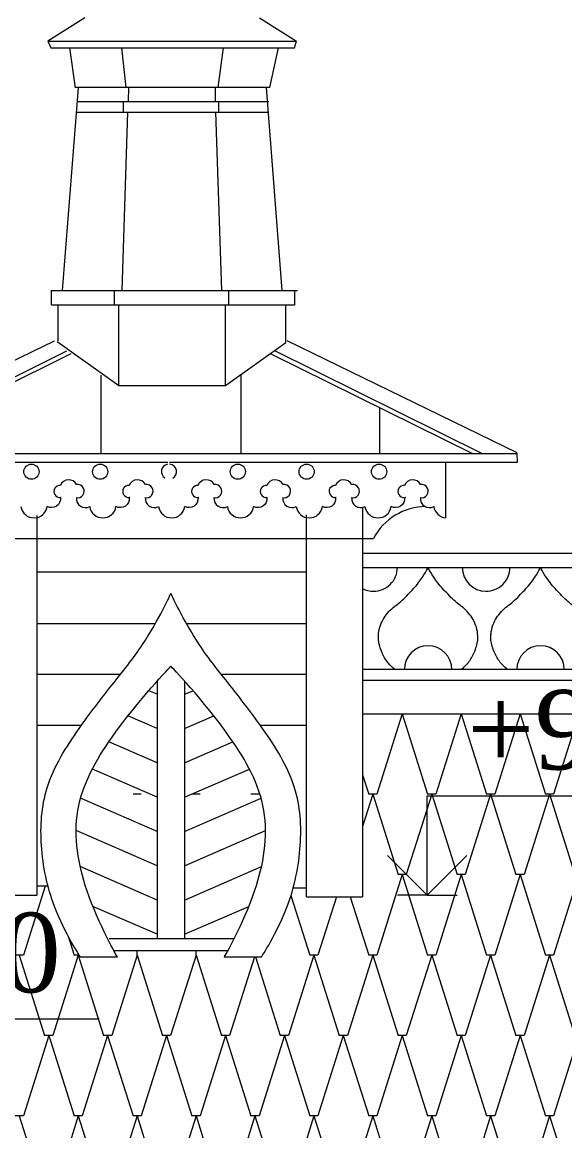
# Model space of a CAD drawing. Header units: millimetres. Extents: x 2399 to 111977, y 1313 to 59551.
# Drawn here: x 100946 to 102314, y 40177 to 42969 of the extents above; entities that cross this region are included whole.
import ezdxf

# ---------------------------------------------------------------- set-up
doc = ezdxf.new("R2010")
doc.units = ezdxf.units.MM
doc.layers.add('dim Level', color=7, linetype='Continuous', lineweight=13)
doc.layers.add('main line', color=7, linetype='Continuous', lineweight=13)
doc.layers.add('hatch1', color=7, linetype='Continuous', lineweight=20, true_color=0x6a6a6a)
doc.styles.add('СГЕНЕРИР_СТИЛЬ_1', font='georgia.ttf')

msp = doc.modelspace()

# ---------------------------------------------------------------- linework, layer by layer
at = {"layer": 'dim Level', "color": 7, "linetype": 'Continuous', "lineweight": 13}
for p, q in [((101966.9476, 40770.2836), (101966.9476, 41020.2836)), ((101966.9476, 41020.2836), (103030.8276, 41020.2836)), ((101966.9476, 40770.2836), (101866.9476, 40870.2836)), ((102066.9476, 40870.2836), (101966.9476, 40770.2836)), ((101966.9476, 40770.2836), (101891.9476, 40770.2836)), ((101966.9476, 40770.2836), (102041.9476, 40770.2836)), ((100093.4042, 40458.79), (101139.8302, 40458.79))]:
    msp.add_line(p, q, dxfattribs=at)
at = {"layer": 'hatch1', "color": 251, "linetype": 'Continuous', "lineweight": 20, "true_color": 0x6a6a6a}
for p, q in [((101903.7935, 41227.5354), (101839.8453, 41024.8857)), ((101903.7935, 41227.5354), (101967.7416, 41024.8857)), ((102052.2811, 41227.5354), (101988.3329, 41024.8857)), ((102052.2811, 41227.5354), (102116.2292, 41024.8857)), ((102200.7686, 41227.5354), (102136.8205, 41024.8857)), ((102200.7686, 41227.5354), (102264.7168, 41024.8857)), ((102349.2562, 41227.5354), (102285.3081, 41024.8857)), ((101803.8941, 41073.5608), (101819.254, 41024.8857)), ((101245.895, 41024.8857), (101225.3037, 41024.8857)), ((101394.3826, 41024.8857), (101373.7912, 41024.8857)), ((101542.8702, 41024.8857), (101522.2788, 41024.8857)), ((101829.5497, 41024.8857), (101803.8941, 40943.584)), ((101839.8453, 41024.8857), (101819.254, 41024.8857)), ((101829.5497, 41024.8857), (101893.4978, 40822.236)), ((101978.0373, 41024.8857), (101914.0891, 40822.236)), ((101988.3329, 41024.8857), (101967.7416, 41024.8857)), ((101978.0373, 41024.8857), (102041.9854, 40822.236)), ((102126.5248, 41024.8857), (102062.5767, 40822.236)), ((102136.8205, 41024.8857), (102116.2292, 41024.8857)), ((102126.5248, 41024.8857), (102190.473, 40822.236)), ((102275.0124, 41024.8857), (102211.0643, 40822.236)), ((102285.3081, 41024.8857), (102264.7168, 41024.8857)), ((102275.0124, 41024.8857), (102338.9606, 40822.236)), ((101903.7935, 40822.236), (101839.8453, 40619.5863)), ((101914.0891, 40822.236), (101893.4978, 40822.236)), ((101903.7935, 40822.236), (101967.7416, 40619.5863)), ((102052.2811, 40822.236), (101988.3329, 40619.5863)), ((102062.5767, 40822.236), (102041.9854, 40822.236)), ((102052.2811, 40822.236), (102116.2292, 40619.5863)), ((102200.7686, 40822.236), (102136.8205, 40619.5863)), ((102211.0643, 40822.236), (102190.473, 40822.236)), ((102200.7686, 40822.236), (102264.7168, 40619.5863)), ((102349.2562, 40822.236), (102285.3081, 40619.5863)), ((101003.8076, 40793.524), (100948.9198, 40619.5863)), ((101623.4138, 40769.6453), (101670.7664, 40619.5863)), ((101737.722, 40766.5134), (101691.3577, 40619.5863)), ((101772.8897, 40766.5134), (101819.254, 40619.5863)), ((101061.6867, 40667.5309), (101076.8161, 40619.5863)), ((101235.5993, 40619.5863), (101235.5993, 40630.9909)), ((101384.0869, 40619.5863), (101384.0869, 40630.9909)), ((100948.9198, 40619.5863), (100928.3285, 40619.5863)), ((100938.6241, 40619.5863), (101002.5723, 40416.9366)), ((101087.1117, 40619.5863), (101023.1636, 40416.9366)), ((101089.3875, 40619.5863), (101076.8161, 40619.5863)), ((101087.1117, 40619.5863), (101151.0599, 40416.9366)), ((101235.5993, 40619.5863), (101171.6512, 40416.9366)), ((101235.5993, 40619.5863), (101299.5475, 40416.9366)), ((101384.0869, 40619.5863), (101320.1388, 40416.9366)), ((101384.0869, 40619.5863), (101448.035, 40416.9366)), ((101531.0841, 40614.8634), (101468.6264, 40416.9366)), ((101534.0649, 40614.8634), (101596.5226, 40416.9366)), ((101681.0621, 40619.5863), (101617.114, 40416.9366)), ((101691.3577, 40619.5863), (101670.7664, 40619.5863)), ((101681.0621, 40619.5863), (101745.0102, 40416.9366)), ((101829.5497, 40619.5863), (101765.6015, 40416.9366)), ((101839.8453, 40619.5863), (101819.254, 40619.5863)), ((101829.5497, 40619.5863), (101893.4978, 40416.9366)), ((101978.0373, 40619.5863), (101914.0891, 40416.9366)), ((101988.3329, 40619.5863), (101967.7416, 40619.5863)), ((101978.0373, 40619.5863), (102041.9854, 40416.9366)), ((102126.5248, 40619.5863), (102062.5767, 40416.9366)), ((102136.8205, 40619.5863), (102116.2292, 40619.5863)), ((102126.5248, 40619.5863), (102190.473, 40416.9366)), ((102275.0124, 40619.5863), (102211.0643, 40416.9366)), ((102285.3081, 40619.5863), (102264.7168, 40619.5863)), ((102275.0124, 40619.5863), (102338.9606, 40416.9366)), ((101012.8679, 40416.9366), (100948.9198, 40214.2869)), ((101023.1636, 40416.9366), (101002.5723, 40416.9366)), ((101012.8679, 40416.9366), (101076.8161, 40214.2869)), ((101161.3555, 40416.9366), (101097.4074, 40214.2869)), ((101171.6512, 40416.9366), (101151.0599, 40416.9366)), ((101161.3555, 40416.9366), (101225.3037, 40214.2869)), ((101309.8431, 40416.9366), (101245.895, 40214.2869)), ((101320.1388, 40416.9366), (101299.5475, 40416.9366)), ((101309.8431, 40416.9366), (101373.7912, 40214.2869)), ((101458.3307, 40416.9366), (101394.3826, 40214.2869)), ((101468.6264, 40416.9366), (101448.035, 40416.9366)), ((101458.3307, 40416.9366), (101522.2788, 40214.2869)), ((101606.8183, 40416.9366), (101542.8702, 40214.2869)), ((101617.114, 40416.9366), (101596.5226, 40416.9366)), ((101606.8183, 40416.9366), (101670.7664, 40214.2869)), ((101755.3059, 40416.9366), (101691.3577, 40214.2869)), ((101765.6015, 40416.9366), (101745.0102, 40416.9366)), ((101755.3059, 40416.9366), (101819.254, 40214.2869)), ((101903.7935, 40416.9366), (101839.8453, 40214.2869)), ((101914.0891, 40416.9366), (101893.4978, 40416.9366)), ((101903.7935, 40416.9366), (101967.7416, 40214.2869)), ((102052.2811, 40416.9366), (101988.3329, 40214.2869)), ((102062.5767, 40416.9366), (102041.9854, 40416.9366)), ((102052.2811, 40416.9366), (102116.2292, 40214.2869)), ((102200.7686, 40416.9366), (102136.8205, 40214.2869)), ((102211.0643, 40416.9366), (102190.473, 40416.9366)), ((102200.7686, 40416.9366), (102264.7168, 40214.2869)), ((102349.2562, 40416.9366), (102285.3081, 40214.2869)), ((100948.9198, 40214.2869), (100928.3285, 40214.2869)), ((100938.6241, 40214.2869), (101002.5723, 40011.6372)), ((101087.1117, 40214.2869), (101023.1636, 40011.6372)), ((101097.4074, 40214.2869), (101076.8161, 40214.2869)), ((101087.1117, 40214.2869), (101151.0599, 40011.6372)), ((101235.5993, 40214.2869), (101171.6512, 40011.6372)), ((101245.895, 40214.2869), (101225.3037, 40214.2869)), ((101235.5993, 40214.2869), (101299.5475, 40011.6372)), ((101384.0869, 40214.2869), (101320.1388, 40011.6372)), ((101394.3826, 40214.2869), (101373.7912, 40214.2869)), ((101384.0869, 40214.2869), (101448.035, 40011.6372)), ((101532.5745, 40214.2869), (101468.6264, 40011.6372)), ((101542.8702, 40214.2869), (101522.2788, 40214.2869)), ((101532.5745, 40214.2869), (101596.5226, 40011.6372)), ((101681.0621, 40214.2869), (101617.114, 40011.6372)), ((101691.3577, 40214.2869), (101670.7664, 40214.2869)), ((101681.0621, 40214.2869), (101745.0102, 40011.6372)), ((101829.5497, 40214.2869), (101765.6015, 40011.6372)), ((101839.8453, 40214.2869), (101819.254, 40214.2869)), ((101829.5497, 40214.2869), (101893.4978, 40011.6372)), ((101978.0373, 40214.2869), (101914.0891, 40011.6372)), ((101988.3329, 40214.2869), (101967.7416, 40214.2869)), ((101978.0373, 40214.2869), (102041.9854, 40011.6372)), ((102126.5248, 40214.2869), (102062.5767, 40011.6372)), ((102136.8205, 40214.2869), (102116.2292, 40214.2869)), ((102126.5248, 40214.2869), (102190.473, 40011.6372)), ((102275.0124, 40214.2869), (102211.0643, 40011.6372)), ((102285.3081, 40214.2869), (102264.7168, 40214.2869)), ((102275.0124, 40214.2869), (102338.9606, 40011.6372))]:
    msp.add_line(p, q, dxfattribs=at)
at = {"layer": 'main line', "color": 7, "linetype": 'Continuous', "lineweight": 13}
for p, q in [((101103.6941, 42979.9798), (101010.8807, 42921.3939)), ((101544.3353, 42979.9798), (101637.4813, 42921.3939)), ((101010.8807, 42921.3939), (101637.4813, 42921.3939)), ((101010.8807, 42921.3939), (101018.4284, 42904.4123)), ((101632.1402, 42904.4123), (101637.4813, 42921.3939)), ((101018.4284, 42904.4123), (101632.1402, 42904.4123)), ((101065.4212, 42904.4123), (101079.4489, 42803.4129)), ((101208.0668, 42804.8157), (101197.1081, 42904.4123)), ((101439.7211, 42804.8157), (101453.0281, 42904.4123)), ((101569.717, 42804.8157), (101592.1613, 42904.4123)), ((101569.717, 42804.8157), (101079.4489, 42804.8157)), ((101213.4841, 42769.3097), (101214.6373, 42804.8157)), ((101433.5409, 42769.3097), (101433.5409, 42804.8157)), ((101560.7216, 42804.7899), (101600.3497, 42292.9192)), ((101087.1811, 42803.435), (101046.8341, 42292.9192)), ((101084.4841, 42769.3097), (101567.9932, 42769.3097)), ((101201.0219, 42742.6842), (101201.0219, 42769.3097)), ((101441.2866, 42742.6842), (101441.2866, 42769.3097)), ((101082.3798, 42742.6842), (101565.5297, 42742.6842)), ((101198.011, 42292.9192), (101212.6193, 42742.6842)), ((101449.014, 42292.9192), (101434.4057, 42742.6842)), ((101018.1472, 42292.9192), (101639.8096, 42292.9192)), ((101019.7704, 42257.2102), (101019.7704, 42291.2961)), ((101179.0184, 42257.2102), (101179.0184, 42292.9192)), ((101466.8654, 42257.2102), (101466.8654, 42292.9192)), ((101633.317, 42257.2102), (101633.317, 42292.9192)), ((101019.7704, 42257.2102), (101633.317, 42257.2102)), ((101036.8745, 42166.8987), (101036.8745, 42257.2102)), ((101189.5376, 42054.2034), (101189.5376, 42257.2102)), ((101458.4918, 42054.2034), (101458.4918, 42257.2102)), ((101610.4369, 42162.6246), (101610.4369, 42257.2102)), ((100447.705, 41884.8507), (101027.3428, 42166.8987)), ((101034.233, 42164.9998), (101189.5376, 42054.2034)), ((101458.4918, 42054.2034), (101610.4369, 42162.6246)), ((102193.6609, 41884.8507), (101614.0231, 42166.8987)), ((100536.5927, 41882.6602), (101058.3131, 42141.0206)), ((101068.6502, 42133.646), (100560.2372, 41882.6602)), ((101572.7157, 42133.646), (102081.1287, 41882.6602)), ((102104.7732, 41882.6602), (101583.0528, 42141.0206)), ((101144.0701, 42079.8405), (101144.0701, 41882.6602)), ((101497.2958, 42079.8405), (101497.2958, 41882.6602)), ((101189.5376, 42054.2034), (101458.4918, 42054.2034)), ((101846.358, 41998.5583), (101846.358, 41882.6602)), ((100447.705, 41882.6602), (102193.6609, 41882.6602)), ((102194.6054, 41860.7736), (102193.6609, 41882.6602)), ((100449.6835, 41860.7736), (101312.879, 41860.7736)), ((101317.5341, 41860.7736), (102194.6054, 41860.7736)), ((102013.425, 41720.6964), (102013.425, 41860.9263)), ((101803.8941, 41746.9151), (101803.8941, 40766.5134)), ((100982.9972, 41726.7348), (100982.9972, 40770.4672)), ((101662.7526, 40766.5134), (101662.7526, 41728.6658)), ((100810.2021, 41668.8278), (101831.1638, 41668.8278)), ((101803.8941, 41631.5933), (104040.5851, 41631.5933)), ((100982.9972, 41584.4298), (101281.8501, 41584.4298)), ((101281.8501, 41584.4298), (101662.7526, 41584.4298)), ((101803.8941, 41595.7739), (103290.0478, 41595.7739)), ((100982.9972, 41454.3345), (101281.2405, 41454.3345)), ((101360.1254, 41454.3345), (101662.7526, 41454.3345)), ((101843.9473, 41412.8557), (101843.9473, 41428.1147)), ((102127.4287, 41412.8557), (102127.4287, 41428.1147)), ((100982.9972, 41326.6191), (101193.6133, 41326.6191)), ((101447.7526, 41326.6191), (101662.7526, 41326.6191)), ((103438.5637, 41338.6781), (101803.8941, 41338.6781)), ((101286.503, 41310.1131), (101286.503, 40659.5338)), ((101355.4294, 41309.4802), (101355.4294, 40662.0073)), ((103972.6967, 41311.2743), (101803.8941, 41311.2743)), ((101285.9365, 41276.2518), (101264.7962, 41285.4408)), ((101355.4294, 41276.2518), (101376.5697, 41285.4408)), ((101285.9365, 41189.916), (101212.3794, 41221.8888)), ((101355.4294, 41189.916), (101428.9865, 41221.8888)), ((101803.8941, 41227.5354), (104131.1073, 41227.5354)), ((101803.8941, 41227.5354), (103399.8461, 41227.5354)), ((101803.8941, 41227.5354), (101964.1558, 41227.5354)), ((101897.8239, 41227.5354), (102097.934, 41227.5354)), ((101964.1558, 41227.5354), (102164.0367, 41227.5354)), ((100982.9972, 41198.9037), (101095.6613, 41198.9037)), ((101545.7046, 41198.9037), (101662.7526, 41198.9037)), ((101285.9365, 41103.5803), (101164.1972, 41156.4962)), ((101355.4294, 41103.5803), (101477.1687, 41156.4962)), ((101285.9365, 41017.2445), (101122.7818, 41088.1622)), ((101355.4294, 41017.2445), (101518.5841, 41088.1622)), ((101285.9365, 40930.9088), (101093.2908, 41014.6452)), ((101355.4294, 40930.9088), (101548.0751, 41014.6452)), ((101285.9365, 40844.573), (101081.9429, 40933.242)), ((101355.4294, 40844.573), (101559.423, 40933.242)), ((101285.9365, 40758.2372), (101092.2508, 40842.4257)), ((101355.4294, 40758.2372), (101549.1151, 40842.4257)), ((101011.088, 40793.524), (100982.9972, 40793.524)), ((100830.6049, 40770.4672), (100982.9972, 40770.4672)), ((101662.7526, 40788.0679), (101626.8762, 40788.0679)), ((101662.7526, 40766.5134), (101803.8941, 40766.5134)), ((101285.9365, 40671.9015), (101124.1054, 40742.2439)), ((101355.4294, 40671.9015), (101517.2605, 40742.2439)), ((101480.004, 40660.5148), (101165.127, 40660.5148)), ((101176.9055, 40630.9909), (101464.4604, 40630.9909)), ((101092.4115, 40614.8634), (101185.9771, 40614.8634)), ((101455.3888, 40614.8634), (101548.9544, 40614.8634))]:
    msp.add_line(p, q, dxfattribs=at)
at = {"layer": 'main line', "color": 7, "linetype": 'Continuous', "lineweight": 13, "flags": 128}
for points in [[(101081.629, 41771.8446, 1.219803903), (101083.0595, 41804.5265, 0.63216014), (101042.0955, 41802.5283, 1.067465283), (101042.3302, 41771.8446, -0.60309642), (101008.9384, 41749.0784)], [(101081.629, 41771.8446, 1.219803903), (101083.0595, 41804.5265, 0.63216014), (101042.0955, 41802.5283, 1.067465283), (101042.3302, 41771.8446, -0.60309642), (101008.9384, 41749.0784)], [(101081.629, 41771.8446, 1.219803903), (101083.0595, 41804.5265, 0.63216014), (101042.0955, 41802.5283, 1.067465283), (101042.3302, 41771.8446, -0.60309642), (101008.9384, 41749.0784)], [(101081.629, 41771.8446, 1.219803903), (101083.0595, 41804.5265, 0.63216014), (101042.0955, 41802.5283, 1.067465283), (101042.3302, 41771.8446, -0.60309642), (101008.9384, 41749.0784)], [(101081.629, 41771.8446, 1.219803903), (101083.0595, 41804.5265, 0.63216014), (101042.0955, 41802.5283, 1.067465283), (101042.3302, 41771.8446, -0.60309642), (101008.9384, 41749.0784)], [(101081.629, 41771.8446, 1.219803903), (101083.0595, 41804.5265, 0.63216014), (101042.0955, 41802.5283, 1.067465283), (101042.3302, 41771.8446, -0.60309642), (101008.9384, 41749.0784)], [(101255.041, 41771.8446, 1.219803903), (101256.4714, 41804.5265, 0.63216014), (101215.5074, 41802.5283, 1.067465283), (101215.7422, 41771.8446, -0.60309642), (101182.3504, 41749.0784)], [(101255.041, 41771.8446, 1.219803903), (101256.4714, 41804.5265, 0.63216014), (101215.5074, 41802.5283, 1.067465283), (101215.7422, 41771.8446, -0.60309642), (101182.3504, 41749.0784)], [(101255.041, 41771.8446, 1.219803903), (101256.4714, 41804.5265, 0.63216014), (101215.5074, 41802.5283, 1.067465283), (101215.7422, 41771.8446, -0.60309642), (101182.3504, 41749.0784)], [(101255.041, 41771.8446, 1.219803903), (101256.4714, 41804.5265, 0.63216014), (101215.5074, 41802.5283, 1.067465283), (101215.7422, 41771.8446, -0.60309642), (101182.3504, 41749.0784)], [(101255.041, 41771.8446, 1.219803903), (101256.4714, 41804.5265, 0.63216014), (101215.5074, 41802.5283, 1.067465283), (101215.7422, 41771.8446, -0.60309642), (101182.3504, 41749.0784)], [(101255.041, 41771.8446, 1.219803903), (101256.4714, 41804.5265, 0.63216014), (101215.5074, 41802.5283, 1.067465283), (101215.7422, 41771.8446, -0.60309642), (101182.3504, 41749.0784)], [(101428.453, 41771.8446, 1.219803903), (101429.8834, 41804.5265, 0.63216014), (101388.9194, 41802.5283, 1.067465283), (101389.1541, 41771.8446, -0.60309642), (101355.7624, 41749.0784)], [(101428.453, 41771.8446, 1.219803903), (101429.8834, 41804.5265, 0.63216014), (101388.9194, 41802.5283, 1.067465283), (101389.1541, 41771.8446, -0.60309642), (101355.7624, 41749.0784)], [(101428.453, 41771.8446, 1.219803903), (101429.8834, 41804.5265, 0.63216014), (101388.9194, 41802.5283, 1.067465283), (101389.1541, 41771.8446, -0.60309642), (101355.7624, 41749.0784)], [(101428.453, 41771.8446, 1.219803903), (101429.8834, 41804.5265, 0.63216014), (101388.9194, 41802.5283, 1.067465283), (101389.1541, 41771.8446, -0.60309642), (101355.7624, 41749.0784)], [(101428.453, 41771.8446, 1.219803903), (101429.8834, 41804.5265, 0.63216014), (101388.9194, 41802.5283, 1.067465283), (101389.1541, 41771.8446, -0.60309642), (101355.7624, 41749.0784)], [(101428.453, 41771.8446, 1.219803903), (101429.8834, 41804.5265, 0.63216014), (101388.9194, 41802.5283, 1.067465283), (101389.1541, 41771.8446, -0.60309642), (101355.7624, 41749.0784)], [(101601.8649, 41771.8446, 1.219803903), (101603.2954, 41804.5265, 0.63216014), (101562.3314, 41802.5283, 1.067465283), (101562.5661, 41771.8446, -0.60309642), (101529.1743, 41749.0784)], [(101601.8649, 41771.8446, 1.219803903), (101603.2954, 41804.5265, 0.63216014), (101562.3314, 41802.5283, 1.067465283), (101562.5661, 41771.8446, -0.60309642), (101529.1743, 41749.0784)], [(101601.8649, 41771.8446, 1.219803903), (101603.2954, 41804.5265, 0.63216014), (101562.3314, 41802.5283, 1.067465283), (101562.5661, 41771.8446, -0.60309642), (101529.1743, 41749.0784)], [(101601.8649, 41771.8446, 1.219803903), (101603.2954, 41804.5265, 0.63216014), (101562.3314, 41802.5283, 1.067465283), (101562.5661, 41771.8446, -0.60309642), (101529.1743, 41749.0784)], [(101601.8649, 41771.8446, 1.219803903), (101603.2954, 41804.5265, 0.63216014), (101562.3314, 41802.5283, 1.067465283), (101562.5661, 41771.8446, -0.60309642), (101529.1743, 41749.0784)], [(101601.8649, 41771.8446, 1.219803903), (101603.2954, 41804.5265, 0.63216014), (101562.3314, 41802.5283, 1.067465283), (101562.5661, 41771.8446, -0.60309642), (101529.1743, 41749.0784)], [(101775.2769, 41771.8446, 1.219803903), (101776.7073, 41804.5265, 0.63216014), (101735.7433, 41802.5283, 1.067465283), (101735.9781, 41771.8446, -0.60309642), (101702.5863, 41749.0784)], [(101775.2769, 41771.8446, 1.219803903), (101776.7073, 41804.5265, 0.63216014), (101735.7433, 41802.5283, 1.067465283), (101735.9781, 41771.8446, -0.60309642), (101702.5863, 41749.0784)], [(101775.2769, 41771.8446, 1.219803903), (101776.7073, 41804.5265, 0.63216014), (101735.7433, 41802.5283, 1.067465283), (101735.9781, 41771.8446, -0.60309642), (101702.5863, 41749.0784)], [(101775.2769, 41771.8446, 1.219803903), (101776.7073, 41804.5265, 0.63216014), (101735.7433, 41802.5283, 1.067465283), (101735.9781, 41771.8446, -0.60309642), (101702.5863, 41749.0784)], [(101775.2769, 41771.8446, 1.219803903), (101776.7073, 41804.5265, 0.63216014), (101735.7433, 41802.5283, 1.067465283), (101735.9781, 41771.8446, -0.60309642), (101702.5863, 41749.0784)], [(101775.2769, 41771.8446, 1.219803903), (101776.7073, 41804.5265, 0.63216014), (101735.7433, 41802.5283, 1.067465283), (101735.9781, 41771.8446, -0.60309642), (101702.5863, 41749.0784)], [(101948.6889, 41771.8446, 1.219803903), (101950.1193, 41804.5265, 0.63216014), (101909.1553, 41802.5283, 1.067465283), (101909.39, 41771.8446, -0.60309642), (101875.9983, 41749.0784)], [(101948.6889, 41771.8446, 1.219803903), (101950.1193, 41804.5265, 0.63216014), (101909.1553, 41802.5283, 1.067465283), (101909.39, 41771.8446, -0.60309642), (101875.9983, 41749.0784)], [(101948.6889, 41771.8446, 1.219803903), (101950.1193, 41804.5265, 0.63216014), (101909.1553, 41802.5283, 1.067465283), (101909.39, 41771.8446, -0.60309642), (101875.9983, 41749.0784)], [(101948.6889, 41771.8446, 1.219803903), (101950.1193, 41804.5265, 0.63216014), (101909.1553, 41802.5283, 1.067465283), (101909.39, 41771.8446, -0.60309642), (101875.9983, 41749.0784)], [(101948.6889, 41771.8446, 1.219803903), (101950.1193, 41804.5265, 0.63216014), (101909.1553, 41802.5283, 1.067465283), (101909.39, 41771.8446, -0.60309642), (101875.9983, 41749.0784)], [(101948.6889, 41771.8446, 1.219803903), (101950.1193, 41804.5265, 0.63216014), (101909.1553, 41802.5283, 1.067465283), (101909.39, 41771.8446, -0.60309642), (101875.9983, 41749.0784)], [(101043.5279, 41771.8446, -0.017938026), (101042.3566, 41771.6007)], [(101043.5279, 41771.8446, -0.017938026), (101042.3566, 41771.6007)], [(101043.5279, 41771.8446, -0.017938026), (101042.3566, 41771.6007)], [(101043.5279, 41771.8446, -0.017938026), (101042.3566, 41771.6007)], [(101043.5279, 41771.8446, -0.017938026), (101042.3566, 41771.6007)], [(101043.5279, 41771.8446, -0.017938026), (101042.3566, 41771.6007)], [(101082.8267, 41771.8446, 0.60309642), (101116.2185, 41749.0784)], [(101082.8267, 41771.8446, 0.60309642), (101116.2185, 41749.0784)], [(101082.8267, 41771.8446, 0.60309642), (101116.2185, 41749.0784)], [(101082.8267, 41771.8446, 0.60309642), (101116.2185, 41749.0784)], [(101082.8267, 41771.8446, 0.60309642), (101116.2185, 41749.0784)], [(101082.8267, 41771.8446, 0.60309642), (101116.2185, 41749.0784)], [(101216.9399, 41771.8446, -0.017938026), (101215.7685, 41771.6007)], [(101216.9399, 41771.8446, -0.017938026), (101215.7685, 41771.6007)], [(101216.9399, 41771.8446, -0.017938026), (101215.7685, 41771.6007)], [(101216.9399, 41771.8446, -0.017938026), (101215.7685, 41771.6007)], [(101216.9399, 41771.8446, -0.017938026), (101215.7685, 41771.6007)], [(101216.9399, 41771.8446, -0.017938026), (101215.7685, 41771.6007)], [(101256.2387, 41771.8446, 0.60309642), (101289.6305, 41749.0784)], [(101256.2387, 41771.8446, 0.60309642), (101289.6305, 41749.0784)], [(101256.2387, 41771.8446, 0.60309642), (101289.6305, 41749.0784)], [(101256.2387, 41771.8446, 0.60309642), (101289.6305, 41749.0784)], [(101256.2387, 41771.8446, 0.60309642), (101289.6305, 41749.0784)], [(101256.2387, 41771.8446, 0.60309642), (101289.6305, 41749.0784)], [(101390.3519, 41771.8446, -0.017938026), (101389.1805, 41771.6007)], [(101390.3519, 41771.8446, -0.017938026), (101389.1805, 41771.6007)], [(101390.3519, 41771.8446, -0.017938026), (101389.1805, 41771.6007)], [(101390.3519, 41771.8446, -0.017938026), (101389.1805, 41771.6007)], [(101390.3519, 41771.8446, -0.017938026), (101389.1805, 41771.6007)], [(101390.3519, 41771.8446, -0.017938026), (101389.1805, 41771.6007)], [(101429.6507, 41771.8446, 0.60309642), (101463.0424, 41749.0784)], [(101429.6507, 41771.8446, 0.60309642), (101463.0424, 41749.0784)], [(101429.6507, 41771.8446, 0.60309642), (101463.0424, 41749.0784)], [(101429.6507, 41771.8446, 0.60309642), (101463.0424, 41749.0784)], [(101429.6507, 41771.8446, 0.60309642), (101463.0424, 41749.0784)], [(101429.6507, 41771.8446, 0.60309642), (101463.0424, 41749.0784)], [(101563.7638, 41771.8446, -0.017938026), (101562.5925, 41771.6007)], [(101563.7638, 41771.8446, -0.017938026), (101562.5925, 41771.6007)], [(101563.7638, 41771.8446, -0.017938026), (101562.5925, 41771.6007)], [(101563.7638, 41771.8446, -0.017938026), (101562.5925, 41771.6007)], [(101563.7638, 41771.8446, -0.017938026), (101562.5925, 41771.6007)], [(101563.7638, 41771.8446, -0.017938026), (101562.5925, 41771.6007)], [(101603.0626, 41771.8446, 0.60309642), (101636.4544, 41749.0784)], [(101603.0626, 41771.8446, 0.60309642), (101636.4544, 41749.0784)], [(101603.0626, 41771.8446, 0.60309642), (101636.4544, 41749.0784)], [(101603.0626, 41771.8446, 0.60309642), (101636.4544, 41749.0784)], [(101603.0626, 41771.8446, 0.60309642), (101636.4544, 41749.0784)], [(101603.0626, 41771.8446, 0.60309642), (101636.4544, 41749.0784)], [(101737.1758, 41771.8446, -0.017938026), (101736.0044, 41771.6007)], [(101737.1758, 41771.8446, -0.017938026), (101736.0044, 41771.6007)], [(101737.1758, 41771.8446, -0.017938026), (101736.0044, 41771.6007)], [(101737.1758, 41771.8446, -0.017938026), (101736.0044, 41771.6007)], [(101737.1758, 41771.8446, -0.017938026), (101736.0044, 41771.6007)], [(101737.1758, 41771.8446, -0.017938026), (101736.0044, 41771.6007)], [(101776.4746, 41771.8446, 0.60309642), (101809.8664, 41749.0784)], [(101776.4746, 41771.8446, 0.60309642), (101809.8664, 41749.0784)], [(101776.4746, 41771.8446, 0.60309642), (101809.8664, 41749.0784)], [(101776.4746, 41771.8446, 0.60309642), (101809.8664, 41749.0784)], [(101776.4746, 41771.8446, 0.60309642), (101809.8664, 41749.0784)], [(101776.4746, 41771.8446, 0.60309642), (101809.8664, 41749.0784)], [(101913.0425, 41771.8446, -0.017938026), (101911.8711, 41771.6007)], [(101913.0425, 41771.8446, -0.017938026), (101911.8711, 41771.6007)], [(101913.0425, 41771.8446, -0.017938026), (101911.8711, 41771.6007)], [(101913.0425, 41771.8446, -0.017938026), (101911.8711, 41771.6007)], [(101913.0425, 41771.8446, -0.017938026), (101911.8711, 41771.6007)], [(101913.0425, 41771.8446, -0.017938026), (101911.8711, 41771.6007)], [(101949.8866, 41771.8446, 0.60309642), (101983.2783, 41749.0784)], [(101949.8866, 41771.8446, 0.60309642), (101983.2783, 41749.0784)], [(101949.8866, 41771.8446, 0.60309642), (101983.2783, 41749.0784)], [(101949.8866, 41771.8446, 0.60309642), (101983.2783, 41749.0784)], [(101949.8866, 41771.8446, 0.60309642), (101983.2783, 41749.0784)], [(101949.8866, 41771.8446, 0.60309642), (101983.2783, 41749.0784)]]:
    msp.add_lwpolyline(points, format="xyb", dxfattribs=at)
at = {"layer": 'main line', "color": 7, "linetype": 'Continuous', "lineweight": 13}
for centre in [(100969.2037, 41836.9573), (100969.2037, 41836.9573), (100969.2037, 41836.9573), (100969.2037, 41836.9573), (100969.2037, 41836.9573), (100969.2037, 41836.9573), (101142.6157, 41836.9573), (101142.6157, 41836.9573), (101142.6157, 41836.9573), (101142.6157, 41836.9573), (101142.6157, 41836.9573), (101142.6157, 41836.9573), (101489.4396, 41836.9573), (101489.4396, 41836.9573), (101489.4396, 41836.9573), (101489.4396, 41836.9573), (101489.4396, 41836.9573), (101489.4396, 41836.9573), (101662.8516, 41836.9573), (101662.8516, 41836.9573), (101662.8516, 41836.9573), (101662.8516, 41836.9573), (101662.8516, 41836.9573), (101662.8516, 41836.9573), (101845.4471, 41836.9573), (101845.4471, 41836.9573), (101845.4471, 41836.9573), (101845.4471, 41836.9573), (101845.4471, 41836.9573), (101845.4471, 41836.9573)]:
    msp.add_circle(centre, 19.1338, dxfattribs=at)
for centre, radius, start, end in [((101316.0277, 41836.9573), 19.1338, 102.504735, 235.5858851), ((101316.0277, 41836.9573), 19.1338, 102.504735, 235.5858851), ((101316.0277, 41836.9573), 19.1338, 102.504735, 235.5858851), ((101316.0277, 41836.9573), 19.1338, 102.504735, 235.5858851), ((101316.0277, 41836.9573), 19.1338, 102.504735, 235.5858851), ((101316.0277, 41836.9573), 19.1338, 102.504735, 235.5858851), ((101316.0277, 41836.9573), 19.1338, 299.2450592, 82.6643206), ((101316.0277, 41836.9573), 19.1338, 299.2450592, 82.6643206), ((101316.0277, 41836.9573), 19.1338, 299.2450592, 82.6643206), ((101316.0277, 41836.9573), 19.1338, 299.2450592, 82.6643206), ((101316.0277, 41836.9573), 19.1338, 299.2450592, 82.6643206), ((101316.0277, 41836.9573), 19.1338, 299.2450592, 82.6643206), ((100975.8725, 41754.1169), 33.4476, 188.6639434, 351.3360566), ((101149.2845, 41754.1169), 33.4476, 188.6639434, 351.3360566), ((101322.6964, 41754.1169), 33.4476, 188.6639434, 351.3360566), ((101496.1084, 41754.1169), 33.4476, 188.6639434, 351.3360566), ((101669.5204, 41754.1169), 33.4476, 188.6639434, 351.3360566), ((101842.9323, 41754.1169), 33.4476, 188.6639434, 351.3360566), ((101965.3626, 41597.1433), 152.1446, 90.7674584, 151.8903814), ((102016.3443, 41754.1169), 33.4476, 188.6639434, 264.9928522), ((101831.684, 41595.7739), 59.9168, 269.2626612, 0), ((102115.1654, 41595.7739), 59.9168, 180, 270), ((102115.1654, 41595.7739), 59.9168, 269.2626612, 0), ((101831.684, 41595.7739), 59.9168, 242.3668626, 270), ((101968.9473, 41338.6781), 59.814, 0, 180), ((102252.4287, 41338.6781), 59.814, 0, 180)]:
    msp.add_arc(centre, radius, start, end, dxfattribs=at)
for points, knots in [([(101885.5146, 41338.6781), (101885.5146, 41338.6781), (101875.2142, 41346.4598), (101867.3504, 41356.484), (101861.3846, 41364.0886), (101856.7979, 41372.6601), (101852.9443, 41381.5381), (101848.5877, 41391.5748), (101845.0025, 41401.9734), (101843.9473, 41412.8557), (101842.5362, 41427.4063), (101845.2841, 41442.003), (101851.0652, 41455.4477), (101856.334, 41467.701), (101864.0701, 41478.7003), (101873.6139, 41488.018), (101882.9528, 41497.1357), (101893.9819, 41504.3289), (101903.6788, 41513.0721), (101908.9442, 41517.8196), (101913.8466, 41522.9439), (101918.7113, 41528.1046), (101927.7461, 41537.6892), (101936.9843, 41547.1103), (101945.0181, 41557.5431), (101958.7945, 41575.4334), (101968.9473, 41595.7739), (101968.9473, 41595.7739)], [0, 0, 0, 0, 1, 1, 1, 2, 2, 2, 3, 3, 3, 4, 4, 4, 5, 5, 5, 6, 6, 6, 7, 7, 7, 8, 8, 8, 9, 9, 9, 9]), ([(102052.3799, 41338.6781), (102052.3799, 41338.6781), (102062.6803, 41346.4598), (102070.5441, 41356.484), (102076.5099, 41364.0886), (102081.0967, 41372.6601), (102084.9503, 41381.5381), (102089.3069, 41391.5748), (102092.892, 41401.9734), (102093.9473, 41412.8557), (102095.3583, 41427.4063), (102092.6104, 41442.003), (102086.8293, 41455.4477), (102081.5605, 41467.701), (102073.8244, 41478.7003), (102064.2806, 41488.018), (102054.9417, 41497.1357), (102043.9126, 41504.3289), (102034.2157, 41513.0721), (102028.9503, 41517.8196), (102024.0479, 41522.9439), (102019.1832, 41528.1046), (102010.1484, 41537.6892), (102000.9103, 41547.1103), (101992.8764, 41557.5431), (101979.1, 41575.4334), (101968.9473, 41595.7739), (101968.9473, 41595.7739)], [0, 0, 0, 0, 1, 1, 1, 2, 2, 2, 3, 3, 3, 4, 4, 4, 5, 5, 5, 6, 6, 6, 7, 7, 7, 8, 8, 8, 9, 9, 9, 9]), ([(102168.996, 41338.6781), (102168.996, 41338.6781), (102158.6957, 41346.4598), (102150.8318, 41356.484), (102144.866, 41364.0886), (102140.2793, 41372.6601), (102136.4257, 41381.5381), (102132.0691, 41391.5748), (102128.484, 41401.9734), (102127.4287, 41412.8557), (102126.0177, 41427.4063), (102128.7655, 41442.003), (102134.5466, 41455.4477), (102139.8154, 41467.701), (102147.5516, 41478.7003), (102157.0953, 41488.018), (102166.4342, 41497.1357), (102177.4633, 41504.3289), (102187.1602, 41513.0721), (102192.4257, 41517.8196), (102197.3281, 41522.9439), (102202.1927, 41528.1046), (102211.2275, 41537.6892), (102220.4657, 41547.1103), (102228.4995, 41557.5431), (102242.2759, 41575.4334), (102252.4287, 41595.7739), (102252.4287, 41595.7739)], [0, 0, 0, 0, 1, 1, 1, 2, 2, 2, 3, 3, 3, 4, 4, 4, 5, 5, 5, 6, 6, 6, 7, 7, 7, 8, 8, 8, 9, 9, 9, 9]), ([(102335.8613, 41338.6781), (102335.8613, 41338.6781), (102346.1617, 41346.4598), (102354.0256, 41356.484), (102359.9913, 41364.0886), (102364.5781, 41372.6601), (102368.4317, 41381.5381), (102372.7883, 41391.5748), (102376.3734, 41401.9734), (102377.4287, 41412.8557), (102378.8397, 41427.4063), (102376.0918, 41442.003), (102370.3107, 41455.4477), (102365.0419, 41467.701), (102357.3058, 41478.7003), (102347.762, 41488.018), (102338.4231, 41497.1357), (102327.3941, 41504.3289), (102317.6971, 41513.0721), (102312.4317, 41517.8196), (102307.5293, 41522.9439), (102302.6647, 41528.1046), (102293.6299, 41537.6892), (102284.3917, 41547.1103), (102276.3579, 41557.5431), (102262.5814, 41575.4334), (102252.4287, 41595.7739), (102252.4287, 41595.7739)], [0, 0, 0, 0, 1, 1, 1, 2, 2, 2, 3, 3, 3, 4, 4, 4, 5, 5, 5, 6, 6, 6, 7, 7, 7, 8, 8, 8, 9, 9, 9, 9]), ([(101092.4115, 40614.8634), (101092.4115, 40614.8634), (101052.8087, 40675.016), (101027.5808, 40741.7588), (101008.9195, 40791.129), (100998.0912, 40843.1093), (100994.5061, 40895.7888), (100991.1754, 40944.7282), (100994.4093, 40993.97), (101008.8811, 41040.7792), (101025.7241, 41095.2577), (101057.0151, 41143.6614), (101089.7244, 41190.4798), (101115.9447, 41228.0102), (101144.235, 41264.0164), (101172.5413, 41299.9959), (101198.7194, 41333.2702), (101225.6756, 41366.0003), (101248.9806, 41401.3423), (101289.6265, 41462.9818), (101320.683, 41530.2715), (101320.683, 41530.2715)], [0, 0, 0, 0, 1, 1, 1, 2, 2, 2, 3, 3, 3, 4, 4, 4, 5, 5, 5, 6, 6, 6, 7, 7, 7, 7]), ([(101548.9544, 40614.8634), (101548.9544, 40614.8634), (101588.5572, 40675.016), (101613.7851, 40741.7588), (101632.4464, 40791.129), (101643.2747, 40843.1093), (101646.8599, 40895.7888), (101650.1905, 40944.7282), (101646.9567, 40993.97), (101632.4848, 41040.7792), (101615.6418, 41095.2577), (101584.3508, 41143.6614), (101551.6415, 41190.4798), (101525.4213, 41228.0102), (101497.1309, 41264.0164), (101468.8246, 41299.9959), (101442.6465, 41333.2702), (101415.6903, 41366.0003), (101392.3853, 41401.3423), (101351.7394, 41462.9818), (101320.683, 41530.2715), (101320.683, 41530.2715)], [0, 0, 0, 0, 1, 1, 1, 2, 2, 2, 3, 3, 3, 4, 4, 4, 5, 5, 5, 6, 6, 6, 7, 7, 7, 7]), ([(101185.9771, 40614.8634), (101185.9771, 40614.8634), (101138.6116, 40695.2171), (101109.0401, 40782.9016), (101087.1648, 40847.7653), (101074.8339, 40916.3168), (101086.3033, 40983.6146), (101097.6999, 41050.4856), (101131.7931, 41110.4485), (101170.8984, 41166.1619), (101238.4254, 41262.3677), (101320.683, 41347.1064), (101320.683, 41347.1064)], [0, 0, 0, 0, 1, 1, 1, 2, 2, 2, 3, 3, 3, 4, 4, 4, 4]), ([(101455.3888, 40614.8634), (101455.3888, 40614.8634), (101502.7543, 40695.2171), (101532.3258, 40782.9016), (101554.2011, 40847.7653), (101566.532, 40916.3168), (101555.0626, 40983.6146), (101543.666, 41050.4856), (101509.5729, 41110.4485), (101470.4675, 41166.1619), (101402.9405, 41262.3677), (101320.683, 41347.1064), (101320.683, 41347.1064)], [0, 0, 0, 0, 1, 1, 1, 2, 2, 2, 3, 3, 3, 4, 4, 4, 4])]:
    msp.add_open_spline(points, degree=3, knots=knots, dxfattribs=at)

# ---------------------------------------------------------------- texts
at = {"layer": 'dim Level', "color": 7, "lineweight": 13, "char_height": 200, "attachment_point": 7, "style": 'СГЕНЕРИР_СТИЛЬ_1'}
for s, insert in [('\\A1;+9,000', (102066.9476, 41040.2836)), ('\\A1;+8,500', (100193.4042, 40478.79))]:
    msp.add_mtext(s, dxfattribs=dict(at, insert=insert))

doc.saveas('drawing.dxf')
